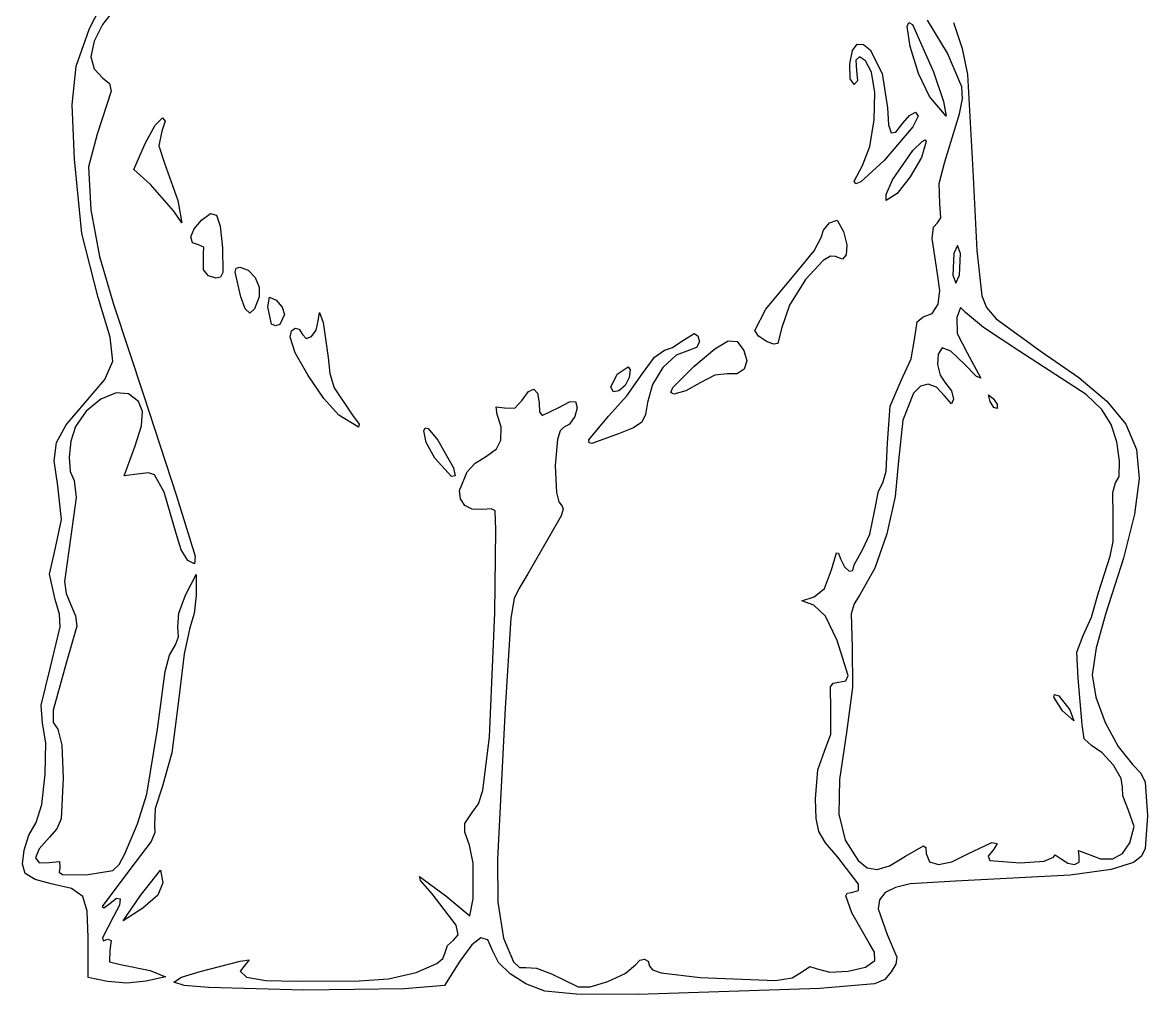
# Model space of a CAD drawing. Header units: metres. Extents: x 0.8 to 12.3, y 0.1 to 17.1.
# Drawn here: x 0.83 to 12.3, y 0.09 to 10 of the extents above; entities that cross this region are included whole.
import ezdxf

# ---------------------------------------------------------------- set-up
doc = ezdxf.new("R2010")
doc.units = ezdxf.units.M

msp = doc.modelspace()

# ---------------------------------------------------------------- linework, layer by layer
at = {"layer": '1', "color": 3}
for p, q in [((1.510832, 9.939904), (1.780756, 10.470444)), ((1.753781, 10.126034), (1.64302, 9.982758)), ((9.854189, 9.960335), (9.869357, 10.000747)), ((9.869357, 10.000747), (9.908622, 9.980909)), ((10.263628, 9.689953), (10.060964, 10.026075)), ((10.32374, 10.002957), (10.414663, 9.736522)), ((1.373688, 9.556163), (1.510832, 9.939904)), ((1.64302, 9.982758), (1.558178, 9.811178)), ((9.882742, 9.755566), (9.854189, 9.960335)), ((9.908622, 9.980909), (10.119726, 9.497808)), ((1.558178, 9.811178), (1.524211, 9.651467)), ((9.295179, 9.716898), (9.343899, 9.77956)), ((9.343899, 9.77956), (9.406108, 9.77841)), ((9.406108, 9.77841), (9.474161, 9.722432)), ((1.524211, 9.651467), (1.557287, 9.528808)), ((9.267592, 9.581444), (9.295179, 9.716898)), ((9.365787, 9.65103), (9.328949, 9.618719)), ((9.426212, 9.609742), (9.365787, 9.65103)), ((9.474161, 9.722432), (9.597218, 9.481922)), ((9.967474, 9.48021), (9.882742, 9.755566)), ((10.410185, 9.346923), (10.263628, 9.689953)), ((10.414663, 9.736522), (10.468142, 9.471587)), ((1.333885, 9.163775), (1.373688, 9.556163)), ((1.557287, 9.528808), (1.64244, 9.435854)), ((9.271969, 9.428855), (9.267592, 9.581444)), ((9.328949, 9.618719), (9.336512, 9.510889)), ((9.489411, 9.496778), (9.426212, 9.609742)), ((1.64244, 9.435854), (1.713319, 9.380793)), ((9.311002, 9.369778), (9.271969, 9.428855)), ((9.336512, 9.510889), (9.345581, 9.408368)), ((9.523182, 9.288693), (9.489411, 9.496778)), ((9.597218, 9.481922), (9.651913, 9.129889)), ((10.08158, 9.247875), (9.967474, 9.48021)), ((10.119726, 9.497808), (10.221936, 9.196235)), ((10.468142, 9.471587), (10.522324, 8.493533)), ((1.730892, 9.301266), (1.585897, 8.864465)), ((1.713319, 9.380793), (1.730892, 9.301266)), ((9.345581, 9.408368), (9.311002, 9.369778)), ((10.415681, 9.223032), (10.410185, 9.346923)), ((9.514346, 9.010162), (9.523182, 9.288693)), ((10.251283, 9.047134), (10.08158, 9.247875)), ((10.221936, 9.196235), (10.251283, 9.047134)), ((10.388198, 9.070135), (10.415681, 9.223032)), ((1.355982, 8.60729), (1.333885, 9.163775)), ((9.651913, 9.129889), (9.660714, 8.958608)), ((9.875048, 9.054394), (9.936687, 9.087556)), ((9.936687, 9.087556), (9.964075, 9.047125)), ((10.238472, 8.580533), (10.388198, 9.070135)), ((2.177753, 8.953366), (2.253394, 9.031111)), ((2.281493, 8.996591), (2.248795, 8.892826)), ((2.253394, 9.031111), (2.281493, 8.996591)), ((9.470138, 8.73652), (9.514346, 9.010162)), ((9.660714, 8.958608), (9.688338, 8.876997)), ((9.736831, 8.883026), (9.808234, 8.974667)), ((9.808234, 8.974667), (9.875048, 9.054394)), ((9.964075, 9.047125), (9.911767, 8.938584)), ((1.585897, 8.864465), (1.497299, 8.530176)), ((2.077912, 8.766448), (2.177753, 8.953366)), ((2.248795, 8.892826), (2.216838, 8.744613)), ((9.911767, 8.938584), (9.617501, 8.593667)), ((9.688338, 8.876997), (9.736831, 8.883026)), ((1.960839, 8.501784), (2.077912, 8.766448)), ((2.216838, 8.744613), (2.272848, 8.568271)), ((9.397797, 8.543103), (9.470138, 8.73652)), ((9.910981, 8.695109), (10.006869, 8.789085)), ((10.047111, 8.789534), (9.999021, 8.625783)), ((10.006869, 8.789085), (10.036274, 8.80365)), ((10.036274, 8.80365), (10.047111, 8.789534)), ((9.701291, 8.396111), (9.910981, 8.695109)), ((9.999021, 8.625783), (9.884674, 8.426464)), ((1.430818, 7.849006), (1.355982, 8.60729)), ((1.497299, 8.530176), (1.521977, 8.089923)), ((2.132909, 8.34804), (1.960839, 8.501784)), ((2.272848, 8.568271), (2.411434, 8.187447)), ((9.313333, 8.383986), (9.397797, 8.543103)), ((9.617501, 8.593667), (9.37934, 8.377788)), ((10.180317, 8.360939), (10.238472, 8.580533)), ((9.328581, 8.355721), (9.313333, 8.383986)), ((9.637767, 8.246908), (9.701291, 8.396111)), ((9.884674, 8.426464), (9.748953, 8.257652)), ((10.522324, 8.493533), (10.563627, 7.674697)), ((2.368031, 8.076481), (2.132909, 8.34804)), ((9.37934, 8.377788), (9.328581, 8.355721)), ((10.184547, 8.155962), (10.180317, 8.360939)), ((2.411434, 8.187447), (2.452769, 7.958667)), ((9.748953, 8.257652), (9.636742, 8.18542)), ((9.636742, 8.18542), (9.637767, 8.246908)), ((10.196037, 8.011111), (10.184547, 8.155962)), ((1.521977, 8.089923), (1.611958, 7.614715)), ((2.452769, 7.958667), (2.368031, 8.076481)), ((2.653235, 7.987202), (2.745038, 8.05218)), ((2.745038, 8.05218), (2.804281, 8.035958)), ((2.804281, 8.035958), (2.841418, 7.924708)), ((2.575863, 7.8968), (2.653235, 7.987202)), ((2.841418, 7.924708), (2.866907, 7.704601)), ((8.999263, 7.885261), (9.058398, 7.957891)), ((9.058398, 7.957891), (9.137598, 7.984706)), ((9.137598, 7.984706), (9.201813, 7.870401)), ((10.120216, 7.915392), (10.162557, 7.958667)), ((10.162557, 7.958667), (10.196037, 8.011111)), ((1.598849, 7.196667), (1.430818, 7.849006)), ((2.54391, 7.81501), (2.575863, 7.8968)), ((2.559034, 7.755737), (2.54391, 7.81501)), ((8.902908, 7.673556), (8.974667, 7.808226)), ((8.974667, 7.808226), (8.999263, 7.885261)), ((9.201813, 7.870401), (9.236811, 7.733474)), ((10.106138, 7.799828), (10.120216, 7.915392)), ((2.622895, 7.732889), (2.559034, 7.755737)), ((2.674455, 7.709896), (2.622895, 7.732889)), ((2.673301, 7.648222), (2.674455, 7.709896)), ((2.866907, 7.704601), (2.870722, 7.451325)), ((9.236811, 7.733474), (9.23165, 7.633537)), ((10.162741, 7.437378), (10.106138, 7.799828)), ((10.365593, 7.726119), (10.328589, 7.646101)), ((10.395779, 7.644298), (10.365593, 7.726119)), ((1.611958, 7.614715), (1.753815, 7.12768)), ((2.673301, 7.478889), (2.673301, 7.648222)), ((8.730381, 7.46236), (8.902908, 7.673556)), ((9.068965, 7.61924), (8.994332, 7.574322)), ((9.122487, 7.614432), (9.068965, 7.61924)), ((9.19174, 7.588039), (9.122487, 7.614432)), ((9.23165, 7.633537), (9.19174, 7.588039)), ((10.328589, 7.646101), (10.319333, 7.426368)), ((10.386522, 7.424566), (10.395779, 7.644298)), ((10.563627, 7.674697), (10.614001, 7.213896)), ((2.723691, 7.419093), (2.673301, 7.478889)), ((2.99557, 7.455989), (3.006831, 7.497412)), ((3.006831, 7.497412), (3.043968, 7.507111)), ((3.043968, 7.507111), (3.127826, 7.476656)), ((3.127826, 7.476656), (3.198694, 7.400709)), ((8.409356, 7.078917), (8.730381, 7.46236)), ((8.994332, 7.574322), (8.815028, 7.379526)), ((2.799218, 7.394222), (2.723691, 7.419093)), ((2.846061, 7.405936), (2.799218, 7.394222)), ((2.870722, 7.451325), (2.846061, 7.405936)), ((3.052836, 7.204011), (2.99557, 7.455989)), ((3.198694, 7.400709), (3.241488, 7.302392)), ((8.815028, 7.379526), (8.651156, 7.118485)), ((10.187559, 7.269972), (10.162741, 7.437378)), ((10.319333, 7.426368), (10.349518, 7.344548)), ((10.349518, 7.344548), (10.386522, 7.424566)), ((3.241488, 7.302392), (3.241127, 7.20483)), ((10.167926, 7.13031), (10.187559, 7.269972)), ((1.719359, 6.792317), (1.598849, 7.196667)), ((1.753815, 7.12768), (2.064958, 6.195342)), ((3.098738, 7.079878), (3.052836, 7.204011)), ((3.241127, 7.20483), (3.192187, 7.080285)), ((3.330222, 7.100096), (3.345799, 7.200281)), ((3.345799, 7.200281), (3.414889, 7.168444)), ((3.414889, 7.168444), (3.474685, 7.096956)), ((8.651156, 7.118485), (8.569301, 6.87964)), ((10.109241, 7.034615), (10.167926, 7.13031)), ((10.614001, 7.213896), (10.663141, 7.094431)), ((3.144956, 7.038636), (3.098738, 7.079878)), ((3.192187, 7.080285), (3.144956, 7.038636)), ((3.366317, 6.925386), (3.330222, 7.100096)), ((3.499556, 7.023753), (3.452049, 6.922233)), ((3.474685, 7.096956), (3.499556, 7.023753)), ((3.843849, 6.960109), (3.855446, 7.04382)), ((3.855446, 7.04382), (3.894667, 6.942667)), ((8.297333, 6.858825), (8.409356, 7.078917)), ((10.016903, 6.999111), (10.109241, 7.034615)), ((10.39752, 7.095958), (10.357965, 6.992614)), ((10.447673, 7.043811), (10.39752, 7.095958)), ((10.629924, 6.89), (10.447673, 7.043811)), ((10.663141, 7.094431), (10.759066, 6.979994)), ((3.408638, 6.906795), (3.366317, 6.925386)), ((3.452049, 6.922233), (3.408638, 6.906795)), ((3.820681, 6.865328), (3.843849, 6.960109)), ((3.894667, 6.942667), (3.945485, 6.586178)), ((9.932461, 6.787444), (9.953542, 6.948574)), ((9.953542, 6.948574), (10.016903, 6.999111)), ((10.357965, 6.992614), (10.362703, 6.831158)), ((10.99359, 6.653344), (10.629924, 6.89)), ((10.759066, 6.979994), (11.219751, 6.645688)), ((1.746153, 6.547484), (1.719359, 6.792317)), ((3.556, 6.793687), (3.570973, 6.856543)), ((3.609004, 6.633574), (3.556, 6.793687)), ((3.570973, 6.856543), (3.606397, 6.883817)), ((3.606397, 6.883817), (3.648029, 6.87255)), ((3.648029, 6.87255), (3.681627, 6.819784)), ((3.681627, 6.819784), (3.720593, 6.77875)), ((3.720593, 6.77875), (3.77327, 6.799403)), ((3.77327, 6.799403), (3.820681, 6.865328)), ((7.543397, 6.745111), (7.680476, 6.829778)), ((7.680476, 6.829778), (7.717493, 6.804907)), ((7.717493, 6.804907), (7.732889, 6.745111)), ((8.33464, 6.800985), (8.297333, 6.858825)), ((8.424333, 6.744385), (8.33464, 6.800985)), ((8.569301, 6.87964), (8.534261, 6.727292)), ((9.892115, 6.571812), (9.932461, 6.787444)), ((10.362703, 6.831158), (10.466437, 6.632758)), ((7.274924, 6.589977), (7.375395, 6.660444)), ((7.375395, 6.660444), (7.459121, 6.685315)), ((7.459121, 6.685315), (7.543397, 6.745111)), ((7.63056, 6.660444), (7.494873, 6.610399)), ((7.70283, 6.685315), (7.63056, 6.660444)), ((7.676444, 6.492932), (7.888864, 6.673333)), ((7.732889, 6.745111), (7.70283, 6.685315)), ((7.888864, 6.673333), (8.026648, 6.754995)), ((8.026648, 6.754995), (8.116813, 6.746602)), ((8.116813, 6.746602), (8.186375, 6.656837)), ((8.493737, 6.719397), (8.424333, 6.744385)), ((8.534261, 6.727292), (8.493737, 6.719397)), ((10.210758, 6.685152), (10.16891, 6.618112)), ((10.298018, 6.648752), (10.210758, 6.685152)), ((1.666889, 6.360622), (1.746153, 6.547484)), ((3.738853, 6.400893), (3.609004, 6.633574)), ((3.945485, 6.586178), (3.962299, 6.420924)), ((7.15039, 6.420556), (7.274924, 6.589977)), ((7.494873, 6.610399), (7.360494, 6.482364)), ((8.186375, 6.656837), (8.214851, 6.551625)), ((8.214851, 6.551625), (8.188917, 6.466963)), ((9.791638, 6.35), (9.892115, 6.571812)), ((10.16891, 6.618112), (10.162631, 6.513575)), ((10.436536, 6.517186), (10.298018, 6.648752)), ((10.466437, 6.632758), (10.605762, 6.374283)), ((11.678162, 6.207204), (10.99359, 6.653344)), ((11.219751, 6.645688), (11.602865, 6.380006)), ((6.89298, 6.416469), (7.005116, 6.491111)), ((7.005116, 6.491111), (7.024903, 6.459097)), ((7.024903, 6.459097), (7.016487, 6.382126)), ((7.360494, 6.482364), (7.253965, 6.309492)), ((7.461657, 6.277617), (7.676444, 6.492932)), ((8.188917, 6.466963), (8.119081, 6.417558)), ((10.162631, 6.513575), (10.188892, 6.403983)), ((10.558786, 6.391963), (10.436536, 6.517186)), ((1.469223, 6.130189), (1.666889, 6.360622)), ((3.901804, 6.165562), (3.738853, 6.400893)), ((3.962299, 6.420924), (4.00636, 6.274623)), ((6.829778, 6.284038), (6.89298, 6.416469)), ((7.016487, 6.382126), (6.973524, 6.298905)), ((6.990892, 6.193995), (7.15039, 6.420556)), ((7.7411, 6.327625), (7.592732, 6.244485)), ((7.890592, 6.403186), (7.7411, 6.327625)), ((8.01585, 6.418119), (7.890592, 6.403186)), ((8.119081, 6.417558), (8.01585, 6.418119)), ((9.679255, 6.088958), (9.791638, 6.35)), ((10.067883, 6.314541), (9.98882, 6.291909)), ((10.150937, 6.283647), (10.067883, 6.314541)), ((10.188892, 6.403983), (10.244667, 6.321778)), ((10.244667, 6.321778), (10.303593, 6.245166)), ((10.605762, 6.374283), (10.558786, 6.391963)), ((11.602865, 6.380006), (11.888877, 6.140267)), ((1.780614, 6.22474), (1.625621, 6.158569)), ((1.908136, 6.214762), (1.780614, 6.22474)), ((2.008234, 6.137769), (1.908136, 6.214762)), ((4.00636, 6.274623), (4.193781, 5.997222)), ((5.925215, 6.149732), (5.987611, 6.236493)), ((5.987611, 6.236493), (6.042351, 6.260344)), ((6.042351, 6.260344), (6.081219, 6.222511)), ((6.081219, 6.222511), (6.096, 6.124222)), ((6.854354, 6.236298), (6.829778, 6.284038)), ((6.910875, 6.245775), (6.854354, 6.236298)), ((6.973524, 6.298905), (6.910875, 6.245775)), ((7.253965, 6.309492), (7.201829, 6.124935)), ((7.439495, 6.227883), (7.461657, 6.277617)), ((7.470176, 6.211332), (7.439495, 6.227883)), ((7.592732, 6.244485), (7.470176, 6.211332)), ((9.916905, 6.220199), (9.807157, 5.94734)), ((9.98882, 6.291909), (9.916905, 6.220199)), ((10.234822, 6.194778), (10.150937, 6.283647)), ((10.303593, 6.245166), (10.326373, 6.159644)), ((10.699851, 6.135899), (10.683258, 6.202613)), ((10.683258, 6.202613), (10.731449, 6.167496)), ((11.83745, 6.054155), (11.678162, 6.207204)), ((1.272284, 5.899045), (1.469223, 6.130189)), ((1.625621, 6.158569), (1.47658, 6.036899)), ((2.051335, 6.034461), (2.008234, 6.137769)), ((2.064958, 6.195342), (2.396873, 5.174387)), ((4.054113, 5.997503), (3.901804, 6.165562)), ((5.850542, 6.069052), (5.925215, 6.149732)), ((6.096, 6.124222), (6.101381, 6.029302)), ((6.297303, 6.075424), (6.406091, 6.131333)), ((6.406091, 6.131333), (6.469804, 6.136122)), ((6.469804, 6.136122), (6.486073, 6.070667)), ((6.80636, 5.98615), (6.990892, 6.193995)), ((7.201829, 6.124935), (7.184208, 6.004429)), ((9.652289, 5.715), (9.679255, 6.088958)), ((10.305434, 6.11373), (10.234822, 6.194778)), ((10.326373, 6.159644), (10.305434, 6.11373)), ((10.736351, 6.0737), (10.699851, 6.135899)), ((10.731449, 6.167496), (10.771701, 6.109049)), ((10.771701, 6.109049), (10.769988, 6.066284)), ((11.888877, 6.140267), (12.083385, 5.903823)), ((1.47658, 6.036899), (1.366912, 5.880379)), ((2.039449, 5.888802), (2.051335, 6.034461)), ((4.253309, 5.874307), (4.054113, 5.997503)), ((4.193781, 5.997222), (4.262488, 5.904987)), ((5.66831, 6.003736), (5.657206, 6.082229)), ((5.657206, 6.082229), (5.745357, 6.071579)), ((5.70899, 5.877485), (5.66831, 6.003736)), ((5.745357, 6.071579), (5.850542, 6.069052)), ((6.101381, 6.029302), (6.127124, 5.991856)), ((6.127124, 5.991856), (6.297303, 6.075424)), ((6.460383, 5.98192), (6.408502, 5.9038)), ((6.486073, 6.070667), (6.460383, 5.98192)), ((6.604, 5.746261), (6.80636, 5.98615)), ((7.184208, 6.004429), (7.143742, 5.926731)), ((10.769988, 6.066284), (10.736351, 6.0737)), ((11.932903, 5.901214), (11.83745, 6.054155)), ((1.17242, 5.71875), (1.272284, 5.899045)), ((1.366912, 5.880379), (1.319112, 5.730958)), ((1.974587, 5.684759), (2.039449, 5.888802)), ((4.262488, 5.904987), (4.253309, 5.874307)), ((4.919951, 5.83801), (4.935581, 5.867654)), ((4.935581, 5.867654), (4.963463, 5.862424)), ((4.963463, 5.862424), (5.062794, 5.742806)), ((5.707573, 5.742012), (5.70899, 5.877485)), ((6.346196, 5.870222), (6.31156, 5.837142)), ((6.408502, 5.9038), (6.346196, 5.870222)), ((7.058708, 5.868271), (6.907382, 5.805482)), ((7.143742, 5.926731), (7.058708, 5.868271)), ((9.807157, 5.94734), (9.76391, 5.531556)), ((11.990488, 5.72475), (11.932903, 5.901214)), ((12.083385, 5.903823), (12.191993, 5.648027)), ((4.9453, 5.719115), (4.919951, 5.83801)), ((5.062794, 5.742806), (5.224055, 5.461)), ((5.661633, 5.652615), (5.707573, 5.742012)), ((6.285592, 5.749638), (6.261013, 5.48178)), ((6.31156, 5.837142), (6.285592, 5.749638)), ((6.606622, 5.71371), (6.604, 5.746261)), ((6.907382, 5.805482), (6.636275, 5.708477)), ((1.150104, 5.530385), (1.17242, 5.71875)), ((1.319112, 5.730958), (1.300533, 5.567686)), ((1.862695, 5.377744), (1.974587, 5.684759)), ((5.03284, 5.55659), (4.9453, 5.719115)), ((5.560569, 5.578091), (5.661633, 5.652615)), ((6.636275, 5.708477), (6.606622, 5.71371)), ((9.637814, 5.425987), (9.652289, 5.715)), ((12.019738, 5.529339), (11.990488, 5.72475)), ((12.191993, 5.648027), (12.220301, 5.35023)), ((1.18581, 5.275031), (1.150104, 5.530385)), ((1.300533, 5.567686), (1.31193, 5.422907)), ((5.204315, 5.369624), (5.03284, 5.55659)), ((5.446042, 5.50756), (5.560569, 5.578091)), ((9.76391, 5.531556), (9.731779, 5.165689)), ((12.016527, 5.371006), (12.019738, 5.529339)), ((1.31193, 5.422907), (1.354057, 5.328965)), ((2.023711, 5.397253), (1.862695, 5.377744)), ((2.112721, 5.408201), (2.023711, 5.397253)), ((2.172541, 5.389231), (2.112721, 5.408201)), ((5.224055, 5.461), (5.240334, 5.376929)), ((5.285604, 5.228645), (5.36162, 5.419833)), ((5.36162, 5.419833), (5.446042, 5.50756)), ((6.261013, 5.48178), (6.275168, 5.207486)), ((9.603418, 5.305778), (9.637814, 5.425987)), ((1.354057, 5.328965), (1.372522, 5.157794)), ((2.270115, 5.212398), (2.172541, 5.389231)), ((5.240334, 5.376929), (5.204315, 5.369624)), ((9.559019, 5.220601), (9.603418, 5.305778)), ((11.951489, 5.206253), (11.976732, 5.305778)), ((11.976732, 5.305778), (12.016527, 5.371006)), ((12.220301, 5.35023), (12.17391, 4.987786)), ((1.224504, 4.932888), (1.18581, 5.275031)), ((2.392786, 4.789338), (2.270115, 5.212398)), ((2.396873, 5.174387), (2.587153, 4.55799)), ((5.295265, 5.14311), (5.285604, 5.228645)), ((6.275168, 5.207486), (6.297616, 5.111939)), ((9.520493, 5.015814), (9.559019, 5.220601)), ((11.955304, 4.96697), (11.951489, 5.206253)), ((1.372522, 5.157794), (1.317859, 4.760932)), ((5.337544, 5.076232), (5.295265, 5.14311)), ((5.413067, 5.036974), (5.337544, 5.076232)), ((6.297616, 5.111939), (6.330763, 5.067597)), ((6.330763, 5.067597), (6.343505, 5.037105)), ((9.731779, 5.165689), (9.646543, 4.785186)), ((5.522465, 5.0343), (5.413067, 5.036974)), ((5.606195, 5.041722), (5.522465, 5.0343)), ((5.649016, 5.021074), (5.606195, 5.041722)), ((5.655311, 4.828303), (5.649016, 5.021074)), ((6.322845, 4.968956), (6.189652, 4.739091)), ((6.343505, 5.037105), (6.322845, 4.968956)), ((9.470857, 4.78298), (9.520493, 5.015814)), ((11.955972, 4.707003), (11.955304, 4.96697)), ((12.17391, 4.987786), (12.058421, 4.538048)), ((1.162224, 4.643839), (1.224504, 4.932888)), ((5.643989, 3.979333), (5.655311, 4.828303)), ((1.317859, 4.760932), (1.254022, 4.298443)), ((2.44357, 4.623578), (2.392786, 4.789338)), ((6.189652, 4.739091), (5.983111, 4.379642)), ((9.399742, 4.63037), (9.470857, 4.78298)), ((9.646543, 4.785186), (9.52153, 4.43628)), ((11.923165, 4.557748), (11.955972, 4.707003)), ((1.099755, 4.373359), (1.162224, 4.643839)), ((2.513271, 4.514316), (2.44357, 4.623578)), ((9.079351, 4.419711), (9.130709, 4.592661)), ((9.130709, 4.592661), (9.150503, 4.5876)), ((9.313333, 4.468778), (9.399742, 4.63037)), ((2.580453, 4.480323), (2.513271, 4.514316)), ((2.587153, 4.55799), (2.580453, 4.480323)), ((9.150503, 4.5876), (9.173343, 4.529667)), ((9.173343, 4.529667), (9.212965, 4.44809)), ((11.803734, 4.1894), (11.923165, 4.557748)), ((12.058421, 4.538048), (11.879436, 3.978366)), ((1.157239, 4.117473), (1.099755, 4.373359)), ((2.489111, 4.159564), (2.596444, 4.370091)), ((2.596444, 4.370091), (2.596444, 4.156891)), ((5.983111, 4.379642), (5.891289, 4.225427)), ((9.009216, 4.229395), (9.079351, 4.419711)), ((9.212965, 4.44809), (9.259115, 4.40657)), ((9.259115, 4.40657), (9.297376, 4.411375)), ((9.297376, 4.411375), (9.313333, 4.468778)), ((9.52153, 4.43628), (9.370066, 4.165207)), ((1.254022, 4.298443), (1.27027, 4.177709)), ((1.27027, 4.177709), (1.318713, 4.06254)), ((2.421922, 3.977934), (2.489111, 4.159564)), ((2.596444, 4.156891), (2.578148, 3.972129)), ((5.891289, 4.225427), (5.843532, 4.127671)), ((8.778965, 4.104468), (8.902296, 4.143612)), ((8.902296, 4.143612), (9.009216, 4.229395)), ((9.370066, 4.165207), (9.31192, 4.071465)), ((11.732364, 3.937733), (11.803734, 4.1894)), ((1.201802, 3.966877), (1.157239, 4.117473)), ((1.318713, 4.06254), (1.367646, 3.949404)), ((5.843532, 4.127671), (5.808125, 3.924915)), ((8.899541, 4.059864), (8.778965, 4.104468)), ((9.019553, 3.945253), (8.899541, 4.059864)), ((9.31192, 4.071465), (9.28225, 3.97033)), ((1.211037, 3.836147), (1.201802, 3.966877)), ((1.367646, 3.949404), (1.378514, 3.844798)), ((2.411106, 3.836884), (2.421922, 3.977934)), ((2.578148, 3.972129), (2.534157, 3.827305)), ((5.592211, 2.714484), (5.643989, 3.979333)), ((5.808125, 3.924915), (5.7518, 3.007426)), ((9.138503, 3.698846), (9.019553, 3.945253)), ((9.28225, 3.97033), (9.291004, 3.628112)), ((11.648937, 3.751037), (11.732364, 3.937733)), ((11.879436, 3.978366), (11.781435, 3.622546)), ((1.108165, 3.414195), (1.211037, 3.836147)), ((1.378514, 3.844798), (1.270244, 3.466803)), ((2.415677, 3.737039), (2.411106, 3.836884)), ((2.534157, 3.827305), (2.474338, 3.560905)), ((2.385481, 3.654477), (2.415677, 3.737039)), ((9.249301, 3.341166), (9.138503, 3.698846)), ((11.584642, 3.578135), (11.648937, 3.751037)), ((2.326436, 3.547852), (2.385481, 3.654477)), ((2.474338, 3.560905), (2.417986, 3.083846)), ((9.291004, 3.628112), (9.29451, 3.220058)), ((11.597199, 3.315193), (11.584642, 3.578135)), ((11.781435, 3.622546), (11.740996, 3.348492)), ((1.270244, 3.466803), (1.137281, 2.986041)), ((2.279679, 3.383781), (2.326436, 3.547852)), ((1.016103, 3.040349), (1.108165, 3.414195)), ((2.204219, 2.794), (2.279679, 3.383781)), ((9.226297, 3.285765), (9.249301, 3.341166)), ((11.740996, 3.348492), (11.777688, 3.120805)), ((9.070337, 3.225365), (9.098254, 3.264414)), ((9.074712, 2.992473), (9.070337, 3.225365)), ((9.098254, 3.264414), (9.152285, 3.273778)), ((9.152285, 3.273778), (9.226297, 3.285765)), ((9.29451, 3.220058), (9.235099, 2.761379)), ((11.636699, 2.838809), (11.597199, 3.315193)), ((11.348413, 3.120473), (11.355578, 3.148277)), ((11.438748, 2.981889), (11.348413, 3.120473)), ((11.355578, 3.148277), (11.401474, 3.132854)), ((11.401474, 3.132854), (11.51354, 2.992114)), ((11.777688, 3.120805), (11.872947, 2.86156)), ((1.029605, 2.855484), (1.016103, 3.040349)), ((1.137281, 2.986041), (1.139513, 2.860532)), ((2.417986, 3.083846), (2.348879, 2.553889)), ((5.7518, 3.007426), (5.673753, 1.467556)), ((9.074213, 2.743906), (9.074712, 2.992473)), ((11.51354, 2.992114), (11.553623, 2.878667)), ((11.553623, 2.878667), (11.438748, 2.981889)), ((1.062738, 2.653487), (1.029605, 2.855484)), ((1.139513, 2.860532), (1.185333, 2.794)), ((1.185333, 2.794), (1.225197, 2.632297)), ((2.093591, 2.132006), (2.204219, 2.794)), ((9.235099, 2.761379), (9.162941, 2.281389)), ((11.660253, 2.694521), (11.636699, 2.838809)), ((11.872947, 2.86156), (12.006059, 2.616505)), ((1.058065, 2.336506), (1.062738, 2.653487)), ((5.52245, 2.169307), (5.592211, 2.714484)), ((9.009982, 2.571126), (9.074213, 2.743906)), ((11.734434, 2.626574), (11.660253, 2.694521)), ((1.225197, 2.632297), (1.241778, 2.292508)), ((2.348879, 2.553889), (2.25174, 2.20276)), ((8.941721, 2.377713), (9.009982, 2.571126)), ((11.843184, 2.553251), (11.734434, 2.626574)), ((11.956369, 2.425626), (11.843184, 2.553251)), ((12.006059, 2.616505), (12.156307, 2.431383)), ((12.03777, 2.292277), (11.956369, 2.425626)), ((12.156307, 2.431383), (12.235425, 2.346677)), ((1.023208, 2.025634), (1.058065, 2.336506)), ((8.918222, 2.082631), (8.941721, 2.377713)), ((12.235425, 2.346677), (12.280288, 2.253627)), ((1.241778, 2.292508), (1.21939, 1.878897)), ((2.25174, 2.20276), (2.180783, 1.984091)), ((9.162941, 2.281389), (9.156712, 1.925728)), ((12.051166, 2.201782), (12.03777, 2.292277)), ((12.054274, 2.11271), (12.051166, 2.201782)), ((12.280288, 2.253627), (12.304889, 1.910573)), ((1.99818, 1.829769), (2.093591, 2.132006)), ((5.477036, 2.033077), (5.52245, 2.169307)), ((8.923607, 1.883938), (8.918222, 2.082631)), ((12.108244, 1.973794), (12.054274, 2.11271)), ((0.965793, 1.84196), (1.023208, 2.025634)), ((2.180783, 1.984091), (2.172059, 1.818542)), ((5.414174, 1.942551), (5.477036, 2.033077)), ((12.168748, 1.800925), (12.108244, 1.973794)), ((0.891112, 1.714371), (0.965793, 1.84196)), ((1.21939, 1.878897), (1.176904, 1.778134)), ((5.339253, 1.830514), (5.414174, 1.942551)), ((8.951396, 1.749389), (8.923607, 1.883938)), ((9.156712, 1.925728), (9.21946, 1.660935)), ((12.304889, 1.910573), (12.282164, 1.573331)), ((1.176904, 1.778134), (1.100667, 1.693333)), ((1.870064, 1.524), (1.99818, 1.829769)), ((2.174384, 1.740204), (2.138349, 1.647188)), ((2.172059, 1.818542), (2.174384, 1.740204)), ((5.33745, 1.744195), (5.339253, 1.830514)), ((5.388358, 1.611567), (5.33745, 1.744195)), ((9.019042, 1.633113), (8.951396, 1.749389)), ((12.124994, 1.63347), (12.168748, 1.800925)), ((0.841624, 1.560184), (0.891112, 1.714371)), ((1.100667, 1.693333), (0.995221, 1.572013)), ((2.138349, 1.647188), (1.920814, 1.3619)), ((5.423438, 1.426168), (5.388358, 1.611567)), ((9.144, 1.48924), (9.019042, 1.633113)), ((9.21946, 1.660935), (9.354232, 1.453548)), ((10.470444, 1.524), (10.717714, 1.636902)), ((10.717714, 1.636902), (10.769268, 1.627974)), ((10.769268, 1.627974), (10.735733, 1.569156)), ((12.051154, 1.526658), (12.124994, 1.63347)), ((0.825539, 1.416681), (0.841624, 1.560184)), ((0.995221, 1.572013), (0.959774, 1.480112)), ((1.811864, 1.414386), (1.870064, 1.524)), ((9.673537, 1.400804), (9.836453, 1.497813)), ((9.836453, 1.497813), (10.01778, 1.605026)), ((10.01778, 1.605026), (10.042695, 1.587634)), ((10.042695, 1.587634), (10.047111, 1.526035)), ((10.047111, 1.526035), (10.081376, 1.440801)), ((10.308655, 1.439708), (10.470444, 1.524)), ((10.735733, 1.569156), (10.679507, 1.497673)), ((10.679507, 1.497673), (10.69678, 1.455338)), ((11.345333, 1.488252), (11.363996, 1.511844)), ((11.363996, 1.511844), (11.413067, 1.478844)), ((11.606642, 1.497084), (11.601469, 1.554682)), ((11.601469, 1.554682), (11.681559, 1.525306)), ((11.606964, 1.436731), (11.606642, 1.497084)), ((11.681559, 1.525306), (11.825313, 1.471571)), ((11.949885, 1.472357), (12.051154, 1.526658)), ((12.239495, 1.494862), (12.163277, 1.433815)), ((12.282164, 1.573331), (12.239495, 1.494862)), ((0.851069, 1.32114), (0.825539, 1.416681)), ((0.959774, 1.480112), (0.994398, 1.429967)), ((0.994398, 1.429967), (1.099163, 1.433912)), ((1.099163, 1.433912), (1.20388, 1.444108)), ((1.204784, 1.380385), (1.198684, 1.335597)), ((1.20388, 1.444108), (1.204784, 1.380385)), ((1.746785, 1.353042), (1.811864, 1.414386)), ((5.42462, 1.064616), (5.423438, 1.426168)), ((5.673753, 1.467556), (5.67474, 1.029031)), ((9.356152, 1.211423), (9.144, 1.48924)), ((9.354232, 1.453548), (9.446098, 1.379927)), ((9.446098, 1.379927), (9.547975, 1.361927)), ((9.547975, 1.361927), (9.673537, 1.400804)), ((10.081376, 1.440801), (10.173761, 1.412)), ((10.173761, 1.412), (10.308655, 1.439708)), ((10.69678, 1.455338), (11.006667, 1.429926)), ((11.006667, 1.429926), (11.249287, 1.446467)), ((11.249287, 1.446467), (11.345333, 1.488252)), ((11.413067, 1.478844), (11.490291, 1.425738)), ((11.490291, 1.425738), (11.561552, 1.412324)), ((11.561552, 1.412324), (11.606964, 1.436731)), ((11.825313, 1.471571), (11.949885, 1.472357)), ((12.163277, 1.433815), (11.935168, 1.363346)), ((0.953975, 1.260922), (0.851069, 1.32114)), ((1.198684, 1.335597), (1.232539, 1.311183)), ((1.232539, 1.311183), (1.474399, 1.309132)), ((1.474399, 1.309132), (1.746785, 1.353042)), ((1.920814, 1.3619), (1.636889, 0.986221)), ((2.029122, 1.096484), (2.232267, 1.354667)), ((2.232267, 1.354667), (2.257079, 1.227667)), ((4.887793, 1.249571), (4.875065, 1.290521)), ((4.875065, 1.290521), (5.144424, 1.094)), ((11.516656, 1.304185), (10.347119, 1.244651)), ((11.935168, 1.363346), (11.516656, 1.304185)), ((1.119182, 1.215196), (0.953975, 1.260922)), ((1.326575, 1.168179), (1.119182, 1.215196)), ((1.439524, 1.08883), (1.326575, 1.168179)), ((2.257079, 1.227667), (2.205116, 1.099604)), ((5.00571, 1.114778), (4.887793, 1.249571)), ((9.284354, 1.128889), (9.354643, 1.148578)), ((9.354643, 1.148578), (9.356152, 1.211423)), ((9.732072, 1.180245), (9.628513, 1.126905)), ((9.884567, 1.216244), (9.732072, 1.180245)), ((10.347119, 1.244651), (9.884567, 1.216244)), ((1.486451, 0.935846), (1.439524, 1.08883)), ((1.704622, 1.004711), (1.785566, 1.068729)), ((1.785566, 1.068729), (1.823218, 1.063826)), ((1.823218, 1.063826), (1.814012, 0.998772)), ((1.851488, 0.8383), (2.029122, 1.096484)), ((2.205116, 1.099604), (2.053934, 0.969484)), ((5.250607, 0.794292), (5.00571, 1.114778)), ((5.144424, 1.094), (5.388862, 0.889778)), ((5.388862, 0.889778), (5.42462, 1.064616)), ((9.227801, 1.093909), (9.241737, 1.122322)), ((9.286506, 0.919288), (9.227801, 1.093909)), ((9.241737, 1.122322), (9.284354, 1.128889)), ((9.5712, 1.054116), (9.557445, 0.959769)), ((9.628513, 1.126905), (9.5712, 1.054116)), ((1.495778, 0.667925), (1.486451, 0.935846)), ((1.636889, 0.986221), (1.656786, 0.97134)), ((1.656786, 0.97134), (1.704622, 1.004711)), ((1.814012, 0.998772), (1.754381, 0.882338)), ((2.053934, 0.969484), (1.851488, 0.8383)), ((5.67474, 1.029031), (5.733141, 0.660968)), ((9.463443, 0.610946), (9.286506, 0.919288)), ((9.557445, 0.959769), (9.649852, 0.697972)), ((1.754381, 0.882338), (1.642727, 0.667174)), ((5.223545, 0.642234), (5.271459, 0.696369)), ((5.271459, 0.696369), (5.250607, 0.794292)), ((9.649852, 0.697972), (9.746473, 0.47)), ((1.495778, 0.259494), (1.495778, 0.667925)), ((1.642727, 0.667174), (1.648544, 0.633822)), ((1.648544, 0.633822), (1.695596, 0.650509)), ((1.695596, 0.650509), (1.729823, 0.640016)), ((1.729823, 0.640016), (1.717699, 0.540952)), ((5.136444, 0.504137), (5.16203, 0.587881)), ((5.16203, 0.587881), (5.223545, 0.642234)), ((5.409079, 0.592708), (5.289396, 0.427835)), ((5.50268, 0.665097), (5.409079, 0.592708)), ((5.572646, 0.645795), (5.50268, 0.665097)), ((5.621423, 0.535597), (5.572646, 0.645795)), ((5.733141, 0.660968), (5.83417, 0.419861)), ((9.517684, 0.518097), (9.463443, 0.610946)), ((1.717699, 0.540952), (1.711791, 0.41996)), ((5.114705, 0.453425), (5.136444, 0.504137)), ((5.683469, 0.412325), (5.621423, 0.535597)), ((9.522609, 0.433522), (9.517684, 0.518097)), ((9.746473, 0.47), (9.73584, 0.398488)), ((1.711791, 0.41996), (1.824651, 0.395111)), ((1.824651, 0.395111), (2.127103, 0.330714)), ((2.638778, 0.323028), (3.048, 0.425948)), ((3.111324, 0.406318), (3.045791, 0.323954)), ((3.048, 0.425948), (3.137983, 0.440227)), ((3.137983, 0.440227), (3.111324, 0.406318)), ((4.84395, 0.311709), (5.054099, 0.402997)), ((5.054099, 0.402997), (5.114705, 0.453425)), ((5.289396, 0.427835), (5.131903, 0.178539)), ((5.800094, 0.296708), (5.683469, 0.412325)), ((5.83417, 0.419861), (5.896049, 0.364572)), ((5.896049, 0.364572), (5.963041, 0.362207)), ((5.963041, 0.362207), (6.069969, 0.355405)), ((6.069969, 0.355405), (6.222109, 0.298781)), ((6.974581, 0.302931), (7.080146, 0.389234)), ((7.080146, 0.389234), (7.125378, 0.436579)), ((7.125378, 0.436579), (7.172621, 0.449273)), ((7.172621, 0.449273), (7.209812, 0.428474)), ((7.209812, 0.428474), (7.224889, 0.375341)), ((7.224889, 0.375341), (7.252454, 0.337949)), ((8.774653, 0.31605), (8.860269, 0.371573)), ((8.860269, 0.371573), (8.935277, 0.347934)), ((8.935277, 0.347934), (9.061953, 0.31407)), ((9.250518, 0.324107), (9.428295, 0.367454)), ((9.428295, 0.367454), (9.522609, 0.433522)), ((9.73584, 0.398488), (9.689908, 0.317306)), ((1.693333, 0.218442), (1.495778, 0.259494)), ((2.286, 0.266317), (2.088444, 0.221854)), ((2.127103, 0.330714), (2.286, 0.266317)), ((2.370667, 0.21242), (2.449424, 0.262684)), ((2.449424, 0.262684), (2.638778, 0.323028)), ((3.045791, 0.323954), (3.112828, 0.265466)), ((3.112828, 0.265466), (3.309459, 0.231892)), ((3.309459, 0.231892), (3.63271, 0.224271)), ((4.261556, 0.228436), (4.561326, 0.247711)), ((4.561326, 0.247711), (4.84395, 0.311709)), ((5.960655, 0.197015), (5.800094, 0.296708)), ((6.222109, 0.298781), (6.49634, 0.164852)), ((6.799414, 0.220364), (6.974581, 0.302931)), ((7.252454, 0.337949), (7.341452, 0.308047)), ((7.341452, 0.308047), (7.74156, 0.262452)), ((7.74156, 0.262452), (8.509524, 0.231317)), ((8.509524, 0.231317), (8.679441, 0.257877)), ((8.679441, 0.257877), (8.774653, 0.31605)), ((9.061953, 0.31407), (9.250518, 0.324107)), ((9.624736, 0.241439), (9.518119, 0.196426)), ((9.689908, 0.317306), (9.624736, 0.241439)), ((1.890889, 0.20251), (1.693333, 0.218442)), ((2.088444, 0.221854), (1.890889, 0.20251)), ((2.474295, 0.179087), (2.370667, 0.21242)), ((2.723444, 0.159449), (2.474295, 0.179087)), ((3.697111, 0.13227), (2.723444, 0.159449)), ((3.63271, 0.224271), (4.261556, 0.228436)), ((4.724951, 0.146757), (3.697111, 0.13227)), ((5.131903, 0.178539), (4.724951, 0.146757)), ((6.154507, 0.121512), (5.960655, 0.197015)), ((6.477496, 0.092344), (6.154507, 0.121512)), ((6.49634, 0.164852), (6.618661, 0.166135)), ((6.618661, 0.166135), (6.799414, 0.220364)), ((8.963003, 0.148411), (7.107724, 0.087626)), ((9.518119, 0.196426), (8.963003, 0.148411)), ((7.107724, 0.087626), (6.477496, 0.092344))]:
    msp.add_line(p, q, dxfattribs=at)

doc.saveas('drawing.dxf')
